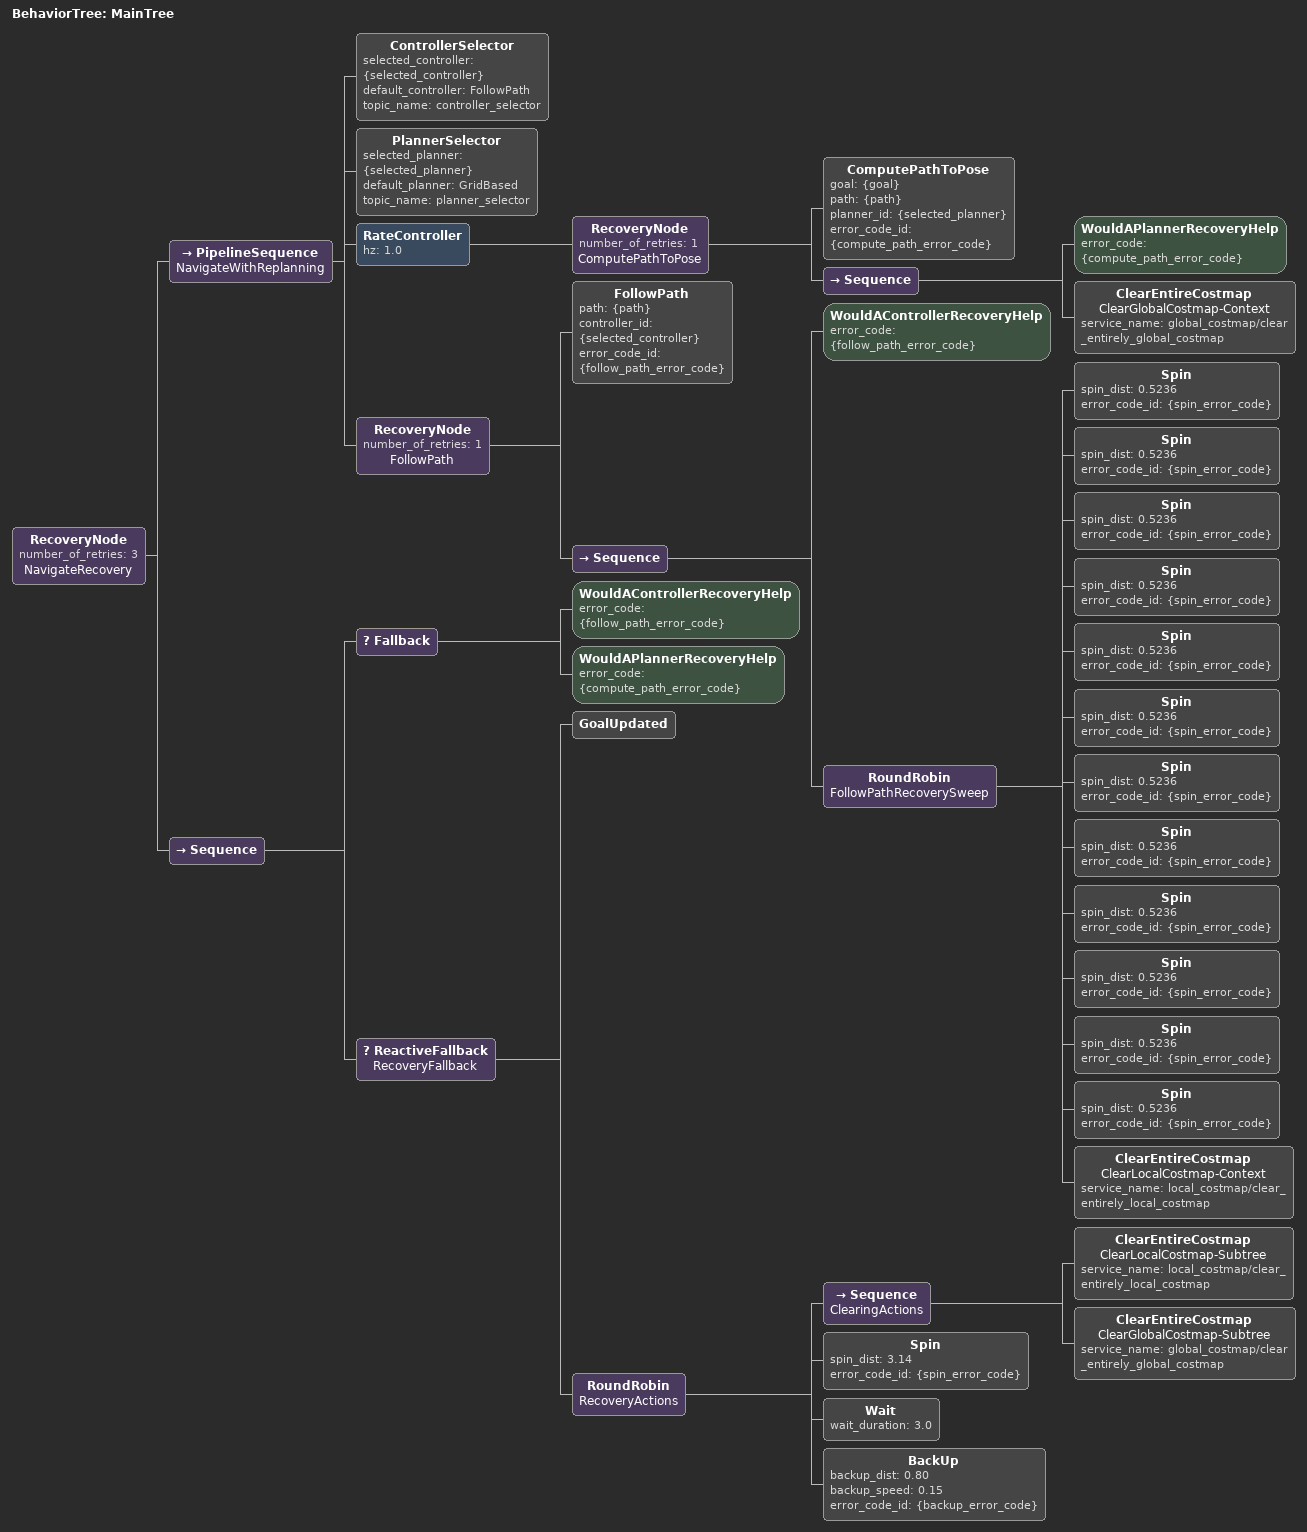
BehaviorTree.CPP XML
<!--
  Custom BT for NavigateToPose with limited global retries.
  Based on Nav2 Jazzy default tree, but reduce recovery loops to avoid
  excessive clear costmap requests when planning repeatedly fails.
-->
<root BTCPP_format="4" main_tree_to_execute="MainTree">
  <BehaviorTree ID="MainTree">
    <RecoveryNode number_of_retries="3" name="NavigateRecovery">
      <PipelineSequence name="NavigateWithReplanning">
        <ControllerSelector selected_controller="{selected_controller}" default_controller="FollowPath" topic_name="controller_selector"/>
        <PlannerSelector selected_planner="{selected_planner}" default_planner="GridBased" topic_name="planner_selector"/>
        <RateController hz="1.0">
          <RecoveryNode number_of_retries="1" name="ComputePathToPose">
            <ComputePathToPose goal="{goal}" path="{path}" planner_id="{selected_planner}" error_code_id="{compute_path_error_code}"/>
            <Sequence>
              <WouldAPlannerRecoveryHelp error_code="{compute_path_error_code}"/>
              <ClearEntireCostmap name="ClearGlobalCostmap-Context" service_name="global_costmap/clear_entirely_global_costmap"/>
            </Sequence>
          </RecoveryNode>
        </RateController>
        <RecoveryNode number_of_retries="1" name="FollowPath">
          <FollowPath path="{path}" controller_id="{selected_controller}" error_code_id="{follow_path_error_code}"/>
          <Sequence>
            <WouldAControllerRecoveryHelp error_code="{follow_path_error_code}"/>
            <RoundRobin name="FollowPathRecoverySweep">
              <Spin spin_dist="0.5236" error_code_id="{spin_error_code}"/>
              <Spin spin_dist="0.5236" error_code_id="{spin_error_code}"/>
              <Spin spin_dist="0.5236" error_code_id="{spin_error_code}"/>
              <Spin spin_dist="0.5236" error_code_id="{spin_error_code}"/>
              <Spin spin_dist="0.5236" error_code_id="{spin_error_code}"/>
              <Spin spin_dist="0.5236" error_code_id="{spin_error_code}"/>
              <Spin spin_dist="0.5236" error_code_id="{spin_error_code}"/>
              <Spin spin_dist="0.5236" error_code_id="{spin_error_code}"/>
              <Spin spin_dist="0.5236" error_code_id="{spin_error_code}"/>
              <Spin spin_dist="0.5236" error_code_id="{spin_error_code}"/>
              <Spin spin_dist="0.5236" error_code_id="{spin_error_code}"/>
              <Spin spin_dist="0.5236" error_code_id="{spin_error_code}"/>
              <ClearEntireCostmap name="ClearLocalCostmap-Context" service_name="local_costmap/clear_entirely_local_costmap"/>
            </RoundRobin>
          </Sequence>
        </RecoveryNode>
      </PipelineSequence>
      <Sequence>
        <Fallback>
          <WouldAControllerRecoveryHelp error_code="{follow_path_error_code}"/>
          <WouldAPlannerRecoveryHelp error_code="{compute_path_error_code}"/>
        </Fallback>
        <ReactiveFallback name="RecoveryFallback">
          <GoalUpdated/>
          <RoundRobin name="RecoveryActions">
            <Sequence name="ClearingActions">
              <ClearEntireCostmap name="ClearLocalCostmap-Subtree" service_name="local_costmap/clear_entirely_local_costmap"/>
              <ClearEntireCostmap name="ClearGlobalCostmap-Subtree" service_name="global_costmap/clear_entirely_global_costmap"/>
            </Sequence>
            <Spin spin_dist="3.14" error_code_id="{spin_error_code}"/>
            <Wait wait_duration="3.0"/>
            <BackUp backup_dist="0.80" backup_speed="0.15" error_code_id="{backup_error_code}"/>
          </RoundRobin>
        </ReactiveFallback>
      </Sequence>
    </RecoveryNode>
  </BehaviorTree>
</root>
